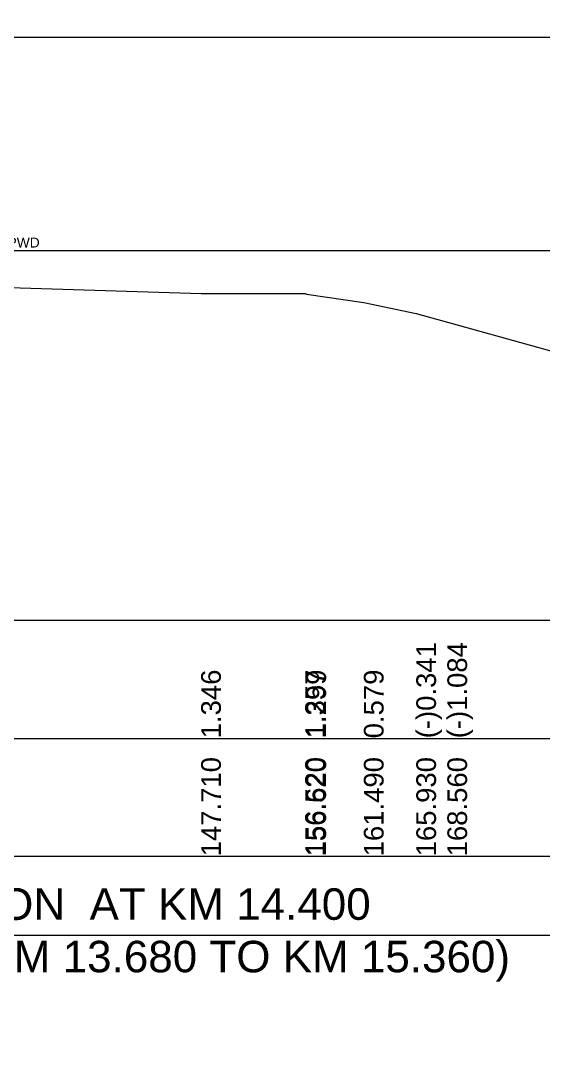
# Model space of a CAD drawing. Header units: inches. Extents: x -885 to 26362, y -28010 to 990.
# Drawn here: x 4534.3 to 4578.5, y -13605.7 to -13517.3 of the extents above; entities that cross this region are included whole.
import ezdxf

# ---------------------------------------------------------------- set-up
doc = ezdxf.new("R2010")
doc.units = ezdxf.units.IN
doc.header["$MEASUREMENT"] = 0
for name, color, linetype, lineweight in [('Cross section Data Border', 7, 'Continuous', 9), ('Cross Section Labels', 7, 'Continuous', 9), ('Existing_Bed_Level for Xsection', 7, 'Continuous', 0), ('Long Section Labels', 7, 'Continuous', 9)]:
    doc.layers.add(name, color=color, linetype=linetype, lineweight=lineweight)
doc.styles.get("Standard").update_dxf_attribs({"font": 'arial.ttf'})
doc.dimstyles.get("Standard").update_dxf_attribs({"dimtxt": 0.18, "dimasz": 0.18, "dimexe": 0.18, "dimexo": 0.0625, "dimgap": 0.09, "dimtad": 0, "dimtih": 1, "dimtoh": 1, "dimdec": 4, "dimzin": 0, "dimdsep": 46, "dimtxsty": 'Standard', "dimcen": 0.09, "dimadec": 0, "dimazin": 0, "dimtfac": 1, "dimtdec": 4, "dimtofl": 0, "dimtmove": 0, "dimatfit": 3, "dimfxl": 1, "dimtolj": 1, "dimtzin": 0, "dimarcsym": 0})

msp = doc.modelspace()

# ---------------------------------------------------------------- linework, layer by layer
at = {"layer": 'Cross section Data Border'}
msp.add_lwpolyline([(4371.881544, -13568.042412), (4670.354877, -13568.042412), (4670.354877, -13588.042412), (4371.881544, -13588.042412)], close=True, dxfattribs=at)
msp.add_lwpolyline([(4371.881544, -13578.042412), (4670.354877, -13578.042412)], dxfattribs=at)
at = {"layer": 'Cross Section Labels'}
msp.add_lwpolyline([(4464.051544, -13594.709079), (4534.451544, -13594.709079), (4604.851544, -13594.709079)], dxfattribs=at)
at = {"layer": 'Existing_Bed_Level for Xsection'}
for points in [[(4401.881544, -13528.979079), (4409.261544, -13528.989079), (4415.481544, -13529.089079), (4418.661544, -13529.019079), (4420.981544, -13528.729079), (4422.361544, -13529.789079), (4426.871544, -13531.179079), (4431.871544, -13532.249079), (4436.861544, -13533.329079), (4442.681544, -13533.869079), (4452.511544, -13538.539079), (4467.021544, -13538.874079), (4468.571544, -13538.979079), (4516.101544, -13539.354079), (4522.521544, -13539.516079), (4549.591544, -13540.363079), (4558.401544, -13540.352079), (4558.501544, -13540.410079), (4563.371544, -13541.130079), (4567.811544, -13542.050079), (4570.441544, -13542.793079), (4581.631544, -13545.884079)], [(4401.881544, -13536.709079), (4667.021544, -13536.709079)]]:
    msp.add_lwpolyline(points, dxfattribs=at)
at = {"layer": 'Long Section Labels'}
msp.add_lwpolyline([(4368.548211, -13518.645079), (4701.881544, -13518.645079), (4701.881544, -13754.345079), (4368.548211, -13754.345079)], close=True, dxfattribs=at)

# ---------------------------------------------------------------- texts
at = {"layer": 'Cross Section Labels'}
for s, insert, char_height, attachment_point in [('Working LWL5.000m-PWD', (4521.941864, -13536.709079), 0.83333333, 7), ('TYPICAL SECTION  AT KM 14.400^J( APPLICABLE FROM KM 13.680 TO KM 15.360)', (4534.451544, -13594.709079), 2.66666667, 5)]:
    msp.add_mtext(s, dxfattribs=dict(at, insert=insert, char_height=char_height, attachment_point=attachment_point))
at = {"layer": 'Long Section Labels', "char_height": 1.6666667, "attachment_point": 1, "rotation": 90}
for s, insert in [('(-)0.341', (4567.811544, -13578.042412)), ('(-)1.084', (4570.441544, -13578.042412)), ('1.346', (4549.591544, -13578.042412)), ('1.357', (4558.401544, -13578.042412)), ('1.299', (4558.501544, -13578.042412)), ('0.579', (4563.371544, -13578.042412)), ('147.710', (4549.591544, -13588.042412)), ('156.520', (4558.401544, -13588.042412)), ('156.620', (4558.501544, -13588.042412)), ('161.490', (4563.371544, -13588.042412)), ('165.930', (4567.811544, -13588.042412)), ('168.560', (4570.441544, -13588.042412))]:
    msp.add_mtext(s, dxfattribs=dict(at, insert=insert))

# ---------------------------------------------------------------- leaders
at = {"layer": 'Cross Section Labels', "annotation_type": 0, "has_hookline": 1, "hookline_direction": 0, "text_width": 39.095612}
msp.add_leader([(4487.073051, -13538.958646), (4487.073051, -13535.709079), (4514.275228, -13529.639653)], dimstyle='Standard', override={"dimasz": 72}, dxfattribs=at)

doc.saveas('drawing.dxf')
